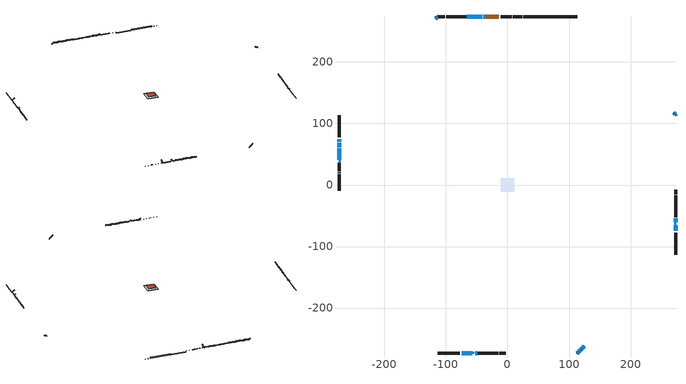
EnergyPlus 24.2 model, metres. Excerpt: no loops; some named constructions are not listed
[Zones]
conditioned space
 floor outside (Floor1 construction): -1.55,-1.55 -1.55,1.55 1.55,1.55 1.55,-1.55 z1.83
 floor outside (Floor2 construction): -3.63,-3.63 -3.63,3.63 3.63,3.63 3.63,-3.63 z1.83
 floor adiabatic (AdiabaticFloorConstruction): -11.15,-11.15 -11.15,11.15 11.15,11.15 11.15,-11.15 z1.83
 floor foundation (Slab1 construction): -7.13,-7.13 -7.13,7.13 7.13,7.13 7.13,-7.13 z-0.61
 floor foundation (Slab1 construction 1): -5.41,-5.41 -5.41,5.41 5.41,5.41 5.41,-5.41 z-1.22
 wall outside (RimJoist1 construction): 24.28,273.94 11.37,273.94 / -113.47,-273.94 -100.55,-273.94 / -273.94,113.47 -273.94,100.55 / 273.94,-113.47 273.94,-100.55 z1.83:2.13
 wall outside (RimJoist2 construction): 10.44,273.94 8.16,273.94 / -99.62,-273.94 -97.34,-273.94 / -273.94,99.62 -273.94,97.34 / 273.94,-99.62 273.94,-97.34 z1.83:2.13
 wall outside (RimJoist3 construction): 7.23,273.94 -11.29,273.94 / -96.41,-273.94 -77.89,-273.94 / -273.94,96.41 -273.94,77.89 / 273.94,-96.41 273.94,-77.89 z1.83:2.13
 wall outside (AdiabaticWallConstruction 1): -14.61,273.94 -16.76,273.94 / -17.69,273.94 -23.78,273.94 / -24.7,273.94 -26.69,273.94 / -27.62,273.94 -35.14,273.94 z1.83:3.86
 wall outside (AdiabaticWallConstruction): -273.94,74.57 -273.94,70 / -36.07,273.94 -39.73,273.94 / 273.94,113.47 273.13,114.28 / 272.47,114.93 271.58,115.82 / -113.47,273.94 -114.28,273.13 / -74.57,-273.94 -69.77,-273.94 / -273.94,69.07 -273.94,67.29 / -273.94,66.36 -273.94,64.07 / -273.94,63.15 -273.94,61.02 / -40.66,273.94 -47.97,273.94 / -68.84,-273.94 -63.96,-273.94 / -273.94,60.1 -273.94,54.38 / -273.94,53.45 -273.94,48.57 / 113.47,-273.94 115.27,-272.14 / -48.9,273.94 -50.18,273.94 / -51.1,273.94 -54.15,273.94 / 273.94,-74.57 273.94,-65.43 / -55.08,273.94 -56.22,273.94 / -57.15,273.94 -59.9,273.94 / 270.93,116.48 270.28,117.13 / -114.93,272.47 -115.47,271.93 / -116.13,271.28 -116.78,270.63 / -63.03,-273.94 -57.55,-273.94 / 115.92,-271.48 117.87,-269.54 / -273.94,47.65 -273.94,46.12 / -273.94,45.19 -273.94,44.05 / -273.94,43.12 -273.94,40.83 / 273.94,-60.84 273.94,-57.41 / 118.52,-268.89 119.33,-268.08 / -60.82,273.94 -66.16,273.94 / -53.58,-273.94 -53.05,-273.94 / 273.94,-56.48 273.94,-53.74 / -52.12,-273.94 -49.07,-273.94 / 119.99,-267.42 121.93,-265.48 / 122.58,-264.82 125.17,-262.24 z1.83:3.05
 wall outside (Wall1 construction): -67.09,273.94 -81.36,273.94 / -48.14,-273.94 -33.87,-273.94 / -273.94,36.25 -273.94,21.98 / 273.94,-52.81 273.94,-38.55 z1.83:4.27
 wall outside (Wall2 construction): -82.28,273.94 -84.61,273.94 / -32.95,-273.94 -30.62,-273.94 / -273.94,21.06 -273.94,18.73 / 273.94,-37.62 273.94,-35.29 z1.83:4.27
 wall outside (Wall3 construction): -85.54,273.94 -90.37,273.94 / -29.69,-273.94 -24.86,-273.94 / -273.94,17.8 -273.94,12.97 / 273.94,-34.36 273.94,-29.53 z1.83:4.27
 wall outside (Wall4 construction): -91.3,273.94 -99.96,273.94 / -23.93,-273.94 -15.27,-273.94 / -273.94,12.04 -273.94,3.38 / 273.94,-28.6 273.94,-19.94 z1.83:4.27
 wall outside (Wall5 construction): -100.89,273.94 -101.24,273.94 / -14.34,-273.94 -13.99,-273.94 / -273.94,2.45 -273.94,2.1 / 273.94,-19.01 273.94,-18.66 z1.83:4.27
 wall outside (Wall6 construction): -102.17,273.94 -103.6,273.94 / -13.06,-273.94 -11.63,-273.94 / -273.94,1.17 -273.94,-0.26 / 273.94,-17.74 273.94,-16.3 z1.83:4.27
 wall outside (Wall7 construction): -104.53,273.94 -112.54,273.94 / -10.7,-273.94 -2.69,-273.94 / -273.94,-1.19 -273.94,-9.2 / 273.94,-15.37 273.94,-7.36 z1.83:4.27
 wall foundation (FoundationWall1 construction): 57.99,273.94,-0.61 57.99,273.94,1.83 101.83,273.94,1.83 101.83,273.94,-0.51 113.47,273.94,-0.51 113.47,273.94,-0.61
 wall foundation (FoundationWall2 construction): 57.07,273.94 25.21,273.94 z-1.22:0.3
 window (WindowConstruction 23): -273.94,74.57 -273.94,70 z1.83:3.05
 window (WindowConstruction 1): -36.07,273.94 -39.73,273.94 z1.83:3.05
 window (WindowConstruction 2): 273.94,113.47 273.13,114.28 z1.83:3.05
 window (WindowConstruction 3): 272.47,114.93 271.58,115.82 z1.83:3.05
 window (WindowConstruction 4): -113.47,273.94 -114.28,273.13 z1.83:3.05
 window (WindowConstruction 5): -74.57,-273.94 -69.77,-273.94 z1.83:3.05
 window (WindowConstruction 6): -273.94,69.07 -273.94,67.29 z1.83:3.05
 window (WindowConstruction 7): -273.94,66.36 -273.94,64.08 z1.83:3.05
 window (WindowConstruction 24): -273.94,63.15 -273.94,61.02 z1.83:3.05
 window (WindowConstruction 8): -40.66,273.94 -47.97,273.94 z1.83:3.05
 window (WindowConstruction 9): -68.84,-273.94 -63.96,-273.94 z1.83:3.05
 window (WindowConstruction 10): -273.94,60.1 -273.94,54.38 z1.83:3.05
 window (WindowConstruction 11): -273.94,53.45 -273.94,48.57 z1.83:3.05
 window (WindowConstruction 25): 113.47,-273.94 115.27,-272.14 z1.83:3.05
 window (WindowConstruction 26): -48.9,273.94 -50.17,273.94 z1.83:3.05
 window (WindowConstruction 27): -51.1,273.94 -54.15,273.94 z1.83:3.05
 window (WindowConstruction 12): 273.94,-74.57 273.94,-65.43 z1.83:3.05
 window (WindowConstruction 13): -55.08,273.94 -56.22,273.94 z1.83:3.05
 window (WindowConstruction 14): -57.15,273.94 -59.9,273.94 z1.83:3.05
 window (WindowConstruction 15): 270.93,116.48 270.28,117.13 z1.83:3.05
 window (WindowConstruction 16): -114.93,272.47 -115.47,271.93 z1.83:3.05
 window (WindowConstruction 17): -116.13,271.28 -116.78,270.63 z1.83:3.05
 window (WindowConstruction 18): -63.03,-273.94 -57.55,-273.94 z1.83:3.05
 window (WindowConstruction 19): 115.93,-271.48 117.87,-269.54 z1.83:3.05
 window (WindowConstruction 20): -273.94,47.65 -273.94,46.12 z1.83:3.05
 window (WindowConstruction 21): -273.94,45.19 -273.94,44.05 z1.83:3.05
 window (WindowConstruction 22): -273.94,43.12 -273.94,40.83 z1.83:3.05
 window (WindowConstruction 32): 273.94,-60.84 273.94,-57.41 z1.83:3.05
 window (WindowConstruction 33): 118.52,-268.88 119.33,-268.08 z1.83:3.05
 window (WindowConstruction): -60.83,273.94 -66.16,273.94 z1.83:3.05
 window (WindowConstruction 34): -53.58,-273.94 -53.05,-273.94 z1.83:3.05
 window (WindowConstruction 28): 273.94,-56.48 273.94,-53.74 z1.83:3.05
 window (WindowConstruction 29): -52.12,-273.94 -49.07,-273.94 z1.83:3.05
 window (WindowConstruction 30): 119.99,-267.42 121.93,-265.48 z1.83:3.05
 window (WindowConstruction 31): 122.58,-264.82 125.17,-262.24 z1.83:3.05
 door (Door): -14.61,273.94 -16.76,273.94 z1.83:3.86
 door (Door 3): -17.69,273.94 -23.77,273.94 z1.83:3.86
 door (Door 1): -24.7,273.94 -26.69,273.94 z1.83:3.86
 door (Door 2): -27.62,273.94 -35.14,273.94 z1.83:3.86
 ceiling adiabatic (AdiabaticFloorConstruction): 11.15,-11.15 11.15,11.15 -11.15,11.15 -11.15,-11.15 z1.83
 roof outside (Roof1 construction): -7.82,7.82 -7.82,-7.82 7.82,-7.82 7.82,7.82 z4.27
 roof outside (Roof2 construction): -13.69,273.94,4.27 -13.69,269.24,7.79 -12.22,269.24,7.79 -12.22,273.94,4.27; -75.5,-273.94,4.27 -75.5,-269.24,7.79 -76.97,-269.24,7.79 -76.97,-273.94,4.27; -273.94,75.5,4.27 -269.24,75.5,7.79 -269.24,76.97,7.79 -273.94,76.97,4.27; 273.94,-75.5,4.27 269.24,-75.5,7.79 269.24,-76.97,7.79 273.94,-76.97,4.27
 roof outside (AdiabaticRoofConstruction): -273.94,37.18,4.27 -271.76,37.18,5.9 -271.76,39.91,5.9 -273.94,39.91,4.27; 273.94,-61.77,4.27 271.76,-61.77,5.9 271.76,-64.5,5.9 273.94,-64.5,4.27; -54.51,-273.94,4.27 -54.51,-272.25,5.54 -56.62,-272.25,5.54 -56.62,-273.94,4.27
 skylight (SkylightConstruction): -273.94,37.18,4.27 -271.76,37.18,5.9 -271.76,39.91,5.9 -273.94,39.91,4.27
 skylight (SkylightConstruction 1): 273.94,-61.77,4.27 271.76,-61.77,5.9 271.76,-64.5,5.9 273.94,-64.5,4.27
 skylight (SkylightConstruction 2): -54.51,-273.94,4.27 -54.51,-272.25,5.54 -56.62,-272.25,5.54 -56.62,-273.94,4.27
[EnergyManagementSystem:Sensor]
Name | Output:Variable or Output:Meter Index Key | Output:Variable or Output:Meter
s_lgt_43 | Wall5:270 | Surface Inside Face Lights Radiation Heat Gain Energy
s_lgt_44 | Wall5:90 | Surface Inside Face Lights Radiation Heat Gain Energy
s_lgt_45 | Wall6:0 | Surface Inside Face Lights Radiation Heat Gain Energy
s_lgt_46 | Wall6:180 | Surface Inside Face Lights Radiation Heat Gain Energy
s_lgt_47 | Wall6:270 | Surface Inside Face Lights Radiation Heat Gain Energy
s_lgt_48 | Wall6:90 | Surface Inside Face Lights Radiation Heat Gain Energy
s_lgt_49 | Wall7:0 | Surface Inside Face Lights Radiation Heat Gain Energy
s_lgt_5 | inferred conditioned floor | Surface Inside Face Lights Radiation Heat Gain Energy
s_lgt_50 | Wall7:180 | Surface Inside Face Lights Radiation Heat Gain Energy
s_lgt_51 | Wall7:270 | Surface Inside Face Lights Radiation Heat Gain Energy
s_lgt_52 | Wall7:90 | Surface Inside Face Lights Radiation Heat Gain Energy
s_lgt_6 | RimJoist1:0 | Surface Inside Face Lights Radiation Heat Gain Energy
s_lgt_7 | RimJoist1:180 | Surface Inside Face Lights Radiation Heat Gain Energy
s_lgt_8 | RimJoist1:270 | Surface Inside Face Lights Radiation Heat Gain Energy
s_lgt_9 | RimJoist1:90 | Surface Inside Face Lights Radiation Heat Gain Energy
s_sol | Floor1 | Surface Inside Face Solar Radiation Heat Gain Energy
s_sol_1 | Floor2 | Surface Inside Face Solar Radiation Heat Gain Energy
s_sol_10 | RimJoist2:0 | Surface Inside Face Solar Radiation Heat Gain Energy
s_sol_11 | RimJoist2:180 | Surface Inside Face Solar Radiation Heat Gain Energy
s_sol_12 | RimJoist2:270 | Surface Inside Face Solar Radiation Heat Gain Energy
s_sol_13 | RimJoist2:90 | Surface Inside Face Solar Radiation Heat Gain Energy
s_sol_14 | RimJoist3:0 | Surface Inside Face Solar Radiation Heat Gain Energy
s_sol_15 | RimJoist3:180 | Surface Inside Face Solar Radiation Heat Gain Energy
s_sol_16 | RimJoist3:270 | Surface Inside Face Solar Radiation Heat Gain Energy
s_sol_17 | RimJoist3:90 | Surface Inside Face Solar Radiation Heat Gain Energy
s_sol_18 | Roof1 | Surface Inside Face Solar Radiation Heat Gain Energy
s_sol_19 | Roof2:0 | Surface Inside Face Solar Radiation Heat Gain Energy
s_sol_2 | FoundationWall1 | Surface Inside Face Solar Radiation Heat Gain Energy
s_sol_20 | Roof2:180 | Surface Inside Face Solar Radiation Heat Gain Energy
s_sol_21 | Roof2:270 | Surface Inside Face Solar Radiation Heat Gain Energy
s_sol_22 | Roof2:90 | Surface Inside Face Solar Radiation Heat Gain Energy
s_sol_23 | Slab1 | Surface Inside Face Solar Radiation Heat Gain Energy
s_sol_24 | Slab1 1 | Surface Inside Face Solar Radiation Heat Gain Energy
s_sol_25 | Wall1:0 | Surface Inside Face Solar Radiation Heat Gain Energy
s_sol_26 | Wall1:180 | Surface Inside Face Solar Radiation Heat Gain Energy
s_sol_27 | Wall1:270 | Surface Inside Face Solar Radiation Heat Gain Energy
s_sol_28 | Wall1:90 | Surface Inside Face Solar Radiation Heat Gain Energy
s_sol_29 | Wall2:0 | Surface Inside Face Solar Radiation Heat Gain Energy
s_sol_3 | FoundationWall2 | Surface Inside Face Solar Radiation Heat Gain Energy
s_sol_30 | Wall2:180 | Surface Inside Face Solar Radiation Heat Gain Energy
s_sol_31 | Wall2:270 | Surface Inside Face Solar Radiation Heat Gain Energy
s_sol_32 | Wall2:90 | Surface Inside Face Solar Radiation Heat Gain Energy
s_sol_33 | Wall3:0 | Surface Inside Face Solar Radiation Heat Gain Energy
s_sol_34 | Wall3:180 | Surface Inside Face Solar Radiation Heat Gain Energy
s_sol_35 | Wall3:270 | Surface Inside Face Solar Radiation Heat Gain Energy
s_sol_36 | Wall3:90 | Surface Inside Face Solar Radiation Heat Gain Energy
s_sol_37 | Wall4:0 | Surface Inside Face Solar Radiation Heat Gain Energy
s_sol_38 | Wall4:180 | Surface Inside Face Solar Radiation Heat Gain Energy
s_sol_39 | Wall4:270 | Surface Inside Face Solar Radiation Heat Gain Energy
s_sol_4 | inferred conditioned ceiling | Surface Inside Face Solar Radiation Heat Gain Energy
s_sol_40 | Wall4:90 | Surface Inside Face Solar Radiation Heat Gain Energy
s_sol_41 | Wall5:0 | Surface Inside Face Solar Radiation Heat Gain Energy
s_sol_42 | Wall5:180 | Surface Inside Face Solar Radiation Heat Gain Energy
s_sol_43 | Wall5:270 | Surface Inside Face Solar Radiation Heat Gain Energy
s_sol_44 | Wall5:90 | Surface Inside Face Solar Radiation Heat Gain Energy
s_sol_45 | Wall6:0 | Surface Inside Face Solar Radiation Heat Gain Energy
s_sol_46 | Wall6:180 | Surface Inside Face Solar Radiation Heat Gain Energy
s_sol_47 | Wall6:270 | Surface Inside Face Solar Radiation Heat Gain Energy
s_sol_48 | Wall6:90 | Surface Inside Face Solar Radiation Heat Gain Energy
s_sol_49 | Wall7:0 | Surface Inside Face Solar Radiation Heat Gain Energy
s_sol_5 | inferred conditioned floor | Surface Inside Face Solar Radiation Heat Gain Energy
s_sol_50 | Wall7:180 | Surface Inside Face Solar Radiation Heat Gain Energy
s_sol_51 | Wall7:270 | Surface Inside Face Solar Radiation Heat Gain Energy
s_sol_52 | Wall7:90 | Surface Inside Face Solar Radiation Heat Gain Energy
s_sol_6 | RimJoist1:0 | Surface Inside Face Solar Radiation Heat Gain Energy
s_sol_7 | RimJoist1:180 | Surface Inside Face Solar Radiation Heat Gain Energy
s_sol_8 | RimJoist1:270 | Surface Inside Face Solar Radiation Heat Gain Energy
s_sol_9 | RimJoist1:90 | Surface Inside Face Solar Radiation Heat Gain Energy
s_surf | Floor1 | Surface Inside Face Net Surface Thermal Radiation Heat Gain Energy
s_surf_1 | Floor2 | Surface Inside Face Net Surface Thermal Radiation Heat Gain Energy
s_surf_10 | RimJoist2:0 | Surface Inside Face Net Surface Thermal Radiation Heat Gain Energy
s_surf_11 | RimJoist2:180 | Surface Inside Face Net Surface Thermal Radiation Heat Gain Energy
s_surf_12 | RimJoist2:270 | Surface Inside Face Net Surface Thermal Radiation Heat Gain Energy
s_surf_13 | RimJoist2:90 | Surface Inside Face Net Surface Thermal Radiation Heat Gain Energy
s_surf_14 | RimJoist3:0 | Surface Inside Face Net Surface Thermal Radiation Heat Gain Energy
s_surf_15 | RimJoist3:180 | Surface Inside Face Net Surface Thermal Radiation Heat Gain Energy
s_surf_16 | RimJoist3:270 | Surface Inside Face Net Surface Thermal Radiation Heat Gain Energy
s_surf_17 | RimJoist3:90 | Surface Inside Face Net Surface Thermal Radiation Heat Gain Energy
s_surf_18 | Roof1 | Surface Inside Face Net Surface Thermal Radiation Heat Gain Energy
s_surf_19 | Roof2:0 | Surface Inside Face Net Surface Thermal Radiation Heat Gain Energy
s_surf_2 | FoundationWall1 | Surface Inside Face Net Surface Thermal Radiation Heat Gain Energy
s_surf_20 | Roof2:180 | Surface Inside Face Net Surface Thermal Radiation Heat Gain Energy
s_surf_21 | Roof2:270 | Surface Inside Face Net Surface Thermal Radiation Heat Gain Energy
s_surf_22 | Roof2:90 | Surface Inside Face Net Surface Thermal Radiation Heat Gain Energy
s_surf_23 | Slab1 | Surface Inside Face Net Surface Thermal Radiation Heat Gain Energy
s_surf_24 | Slab1 1 | Surface Inside Face Net Surface Thermal Radiation Heat Gain Energy
s_surf_25 | Wall1:0 | Surface Inside Face Net Surface Thermal Radiation Heat Gain Energy
s_surf_26 | Wall1:180 | Surface Inside Face Net Surface Thermal Radiation Heat Gain Energy
s_surf_27 | Wall1:270 | Surface Inside Face Net Surface Thermal Radiation Heat Gain Energy
s_surf_28 | Wall1:90 | Surface Inside Face Net Surface Thermal Radiation Heat Gain Energy
s_surf_29 | Wall2:0 | Surface Inside Face Net Surface Thermal Radiation Heat Gain Energy
s_surf_3 | FoundationWall2 | Surface Inside Face Net Surface Thermal Radiation Heat Gain Energy
s_surf_30 | Wall2:180 | Surface Inside Face Net Surface Thermal Radiation Heat Gain Energy
s_surf_31 | Wall2:270 | Surface Inside Face Net Surface Thermal Radiation Heat Gain Energy
s_surf_32 | Wall2:90 | Surface Inside Face Net Surface Thermal Radiation Heat Gain Energy
s_surf_33 | Wall3:0 | Surface Inside Face Net Surface Thermal Radiation Heat Gain Energy
s_surf_34 | Wall3:180 | Surface Inside Face Net Surface Thermal Radiation Heat Gain Energy
s_surf_35 | Wall3:270 | Surface Inside Face Net Surface Thermal Radiation Heat Gain Energy
s_surf_36 | Wall3:90 | Surface Inside Face Net Surface Thermal Radiation Heat Gain Energy
s_surf_37 | Wall4:0 | Surface Inside Face Net Surface Thermal Radiation Heat Gain Energy
s_surf_38 | Wall4:180 | Surface Inside Face Net Surface Thermal Radiation Heat Gain Energy
s_surf_39 | Wall4:270 | Surface Inside Face Net Surface Thermal Radiation Heat Gain Energy
s_surf_4 | inferred conditioned ceiling | Surface Inside Face Net Surface Thermal Radiation Heat Gain Energy
s_surf_40 | Wall4:90 | Surface Inside Face Net Surface Thermal Radiation Heat Gain Energy
s_surf_41 | Wall5:0 | Surface Inside Face Net Surface Thermal Radiation Heat Gain Energy
s_surf_42 | Wall5:180 | Surface Inside Face Net Surface Thermal Radiation Heat Gain Energy
s_surf_43 | Wall5:270 | Surface Inside Face Net Surface Thermal Radiation Heat Gain Energy
s_surf_44 | Wall5:90 | Surface Inside Face Net Surface Thermal Radiation Heat Gain Energy
s_surf_45 | Wall6:0 | Surface Inside Face Net Surface Thermal Radiation Heat Gain Energy
s_surf_46 | Wall6:180 | Surface Inside Face Net Surface Thermal Radiation Heat Gain Energy
s_surf_47 | Wall6:270 | Surface Inside Face Net Surface Thermal Radiation Heat Gain Energy
s_surf_48 | Wall6:90 | Surface Inside Face Net Surface Thermal Radiation Heat Gain Energy
s_surf_49 | Wall7:0 | Surface Inside Face Net Surface Thermal Radiation Heat Gain Energy
s_surf_5 | inferred conditioned floor | Surface Inside Face Net Surface Thermal Radiation Heat Gain Energy
s_surf_50 | Wall7:180 | Surface Inside Face Net Surface Thermal Radiation Heat Gain Energy
s_surf_51 | Wall7:270 | Surface Inside Face Net Surface Thermal Radiation Heat Gain Energy
s_surf_52 | Wall7:90 | Surface Inside Face Net Surface Thermal Radiation Heat Gain Energy
s_surf_6 | RimJoist1:0 | Surface Inside Face Net Surface Thermal Radiation Heat Gain Energy
s_surf_7 | RimJoist1:180 | Surface Inside Face Net Surface Thermal Radiation Heat Gain Energy
s_surf_8 | RimJoist1:270 | Surface Inside Face Net Surface Thermal Radiation Heat Gain Energy
s_surf_9 | RimJoist1:90 | Surface Inside Face Net Surface Thermal Radiation Heat Gain Energy
[EnergyManagementSystem:Actuator]
Name | Actuated Component Unique | Actuated Component Type | Actuated Component Control Type
fridge_schedule_act | fridge schedule | Schedule:Constant | Schedule Value
infil_flow_act | infil flow | Zone Infiltration | Air Exchange Flow Rate
mech_vent_house_fan_cfis_act | mech vent house fan cfis | ElectricEquipment | Electricity Rate
mech_vent_house_fan_latent_load_act | mech vent house fan latent load | OtherEquipment | Power Level
mech_vent_house_fan_sensible_load_act | mech vent house fan sensible load | OtherEquipment | Power Level
natural_vent_flow_act | natural vent flow | Zone Infiltration | Air Exchange Flow Rate
water_heater_ec_adj_act | water heater energy adjustment1 | OtherEquipment | Power Level
whole_house_fan_act | whole house fan | ElectricEquipment | Electricity Rate
whole_house_fan_flow_act | whole house fan flow | Zone Infiltration | Air Exchange Flow Rate
[EnergyManagementSystem:Program]
air_source_heat_pump_supply_fan_disaggregate_program: Set air_source_heat_pump_supply_fan_clg = 0; Set air_source_heat_pump_supply_fan_primary_htg = 0; Set air_source_heat_pump_supply_fan_backup_htg = 0; If air_source_heat_pump_clg_coil_s > 0; Set air_source_heat_pump_supply_fan_clg = air_source_heat_pump_supply_fan_s; ElseIf air_source_heat_pump_htg_coil_s > 0 && (air_source_heat_pump_backup_htg_coil_s > 0); Set air_source_heat_pump_supply_fan_primary_htg = air_source_heat_pump_supply_fan_s * air_source_heat_pump_htg_coil_s / (air_source_heat_pump_htg_coil_s + air_source_heat_pump_backup_htg_coil_s); Set air_source_heat_pump_supply_fan_backup_htg = air_source_heat_pump_supply_fan_s * air_source_heat_pump_backup_htg_coil_s / (air_source_heat_pump_htg_coil_s + air_source_heat_pump_backup_htg_coil_s); ElseIf air_source_heat_pump_htg_coil_s > 0; Set air_source_heat_pump_supply_fan_primary_htg = air_source_heat_pump_supply_fan_s; Else; Set air_source_heat_pump_supply_fan_backup_htg = air_source_heat_pump_supply_fan_s; EndIf
component_loads_program: Set loads_htg_walls = 0; Set loads_htg_rim_joists = 0; Set loads_htg_foundation_walls = 0; Set loads_htg_floors = 0; Set loads_htg_slabs = 0; Set loads_htg_ceilings = 0; Set loads_htg_roofs = 0; Set loads_htg_windows_conduction = 0; Set loads_htg_windows_solar = 0; Set loads_htg_doors = 0; Set loads_htg_skylights_conduction = 0; Set loads_htg_skylights_solar = 0; Set loads_htg_internal_mass = 0; Set loads_htg_intgains = 0; Set loads_htg_lighting = 0; Set loads_htg_infil = 0; Set loads_htg_mechvent = 0; Set loads_htg_natvent = 0; Set loads_htg_whf = 0; Set loads_htg_ducts = 0; Set loads_clg_walls = 0; Set loads_clg_rim_joists = 0; Set loads_clg_foundation_walls = 0; Set loads_clg_floors = 0; Set loads_clg_slabs = 0; Set loads_clg_ceilings = 0; Set loads_clg_roofs = 0; Set loads_clg_windows_conduction = 0; Set loads_clg_windows_solar = 0; Set loads_clg_doors = 0; Set loads_clg_skylights_conduction = 0; Set loads_clg_skylights_solar = 0; Set loads_clg_internal_mass = 0; Set loads_clg_intgains = 0; Set loads_clg_lighting = 0; Set loads_clg_infil = 0; Set loads_clg_mechvent = 0; Set loads_clg_natvent = 0; Set loads_clg_whf = 0; Set loads_clg_ducts = 0; Set hr_walls = 0; Set hr_walls = hr_walls + s_conv_25 + s_ig_25 + s_sol_25 + s_lgt_25 + s_surf_25; Set hr_walls = hr_walls + s_conv_26 + s_ig_26 + s_sol_26 + s_lgt_26 + s_surf_26; Set hr_walls = hr_walls + s_conv_27 + s_ig_27 + s_sol_27 + s_lgt_27 + s_surf_27; Set hr_walls = hr_walls + s_conv_28 + s_ig_28 + s_sol_28 + s_lgt_28 + s_surf_28; Set hr_walls = hr_walls + s_conv_29 + s_ig_29 + s_sol_29 + s_lgt_29 + s_surf_29; Set hr_walls = hr_walls + s_conv_30 + s_ig_30 + s_sol_30 + s_lgt_30 + s_surf_30; Set hr_walls = hr_walls + s_conv_31 + s_ig_31 + s_sol_31 + s_lgt_31 + s_surf_31; Set hr_walls = hr_walls + s_conv_32 + s_ig_32 + s_sol_32 + s_lgt_32 + s_surf_32; Set hr_walls = hr_walls + s_conv_33 + s_ig_33 + s_sol_33 + s_lgt_33 + s_surf_33; Set hr_walls = hr_walls + s_conv_34 + s_ig_34 + s_sol_34 + s_lgt_34 + s_surf_34; Set hr_walls = hr_walls + s_conv_35 + s_ig_35 + s_sol_35 + s_lgt_35 + s_surf_35; Set hr_walls = hr_walls + s_conv_36 + s_ig_36 + s_sol_36 + s_lgt_36 + s_surf_36; Set hr_walls = hr_walls + s_conv_37 + s_ig_37 + s_sol_37 + s_lgt_37 + s_surf_37; Set hr_walls = hr_walls + s_conv_38 + s_ig_38 + s_sol_38 + s_lgt_38 + s_surf_38; Set hr_walls = hr_walls + s_conv_39 + s_ig_39 + s_sol_39 + s_lgt_39 + s_surf_39; Set hr_walls = hr_walls + s_conv_40 + s_ig_40 + s_sol_40 + s_lgt_40 + s_surf_40; Set hr_walls = hr_walls + s_conv_41 + s_ig_41 + s_sol_41 + s_lgt_41 + s_surf_41; Set hr_walls = hr_walls + s_conv_42 + s_ig_42 + s_sol_42 + s_lgt_42 + s_surf_42; Set hr_walls = hr_walls + s_conv_43 + s_ig_43 + s_sol_43 + s_lgt_43 + s_surf_43; Set hr_walls = hr_walls + s_conv_44 + s_ig_44 + s_sol_44 + s_lgt_44 + s_surf_44; Set hr_walls = hr_walls + s_conv_45 + s_ig_45 + s_sol_45 + s_lgt_45 + s_surf_45; Set hr_walls = hr_walls + s_conv_46 + s_ig_46 + s_sol_46 + s_lgt_46 + s_surf_46; Set hr_walls = hr_walls + s_conv_47 + s_ig_47 + s_sol_47 + s_lgt_47 + s_surf_47; Set hr_walls = hr_walls + s_conv_48 + s_ig_48 + s_sol_48 + s_lgt_48 + s_surf_48; Set hr_walls = hr_walls + s_conv_49 + s_ig_49 + s_sol_49 + s_lgt_49 + s_surf_49; Set hr_walls = hr_walls + s_conv_50 + s_ig_50 + s_sol_50 + s_lgt_50 + s_surf_50; Set hr_walls = hr_walls + s_conv_51 + s_ig_51 + s_sol_51 + s_lgt_51 + s_surf_51; Set hr_walls = hr_walls + s_conv_52 + s_ig_52 + s_sol_52 + s_lgt_52 + s_surf_52; Set hr_rim_joists = 0; Set hr_rim_joists = hr_rim_joists + s_conv_6 + s_ig_6 + s_sol_6 + s_lgt_6 + s_surf_6; Set hr_rim_joists = hr_rim_joists + s_conv_7 + s_ig_7 + s_sol_7 + s_lgt_7 + s_surf_7; Set hr_rim_joists = hr_rim_joists + s_conv_8 + s_ig_8 + s_sol_8 + s_lgt_8 + s_surf_8; Set hr_rim_joists = hr_rim_joists + s_conv_9 + s_ig_9 + s_sol_9 + s_lgt_9 + s_surf_9; Set hr_rim_joists = hr_rim_joists + s_conv_10 + s_ig_10 + s_sol_10 + s_lgt_10 + s_surf_10; Set hr_rim_joists = hr_rim_joists + s_conv_11 + s_ig_11 + s_sol_11 + s_lgt_11 + s_surf_11; Set hr_rim_joists = hr_rim_joists + s_conv_12 + s_ig_12 + s_sol_12 + s_lgt_12 + s_surf_12; Set hr_rim_joists = hr_rim_joists + s_conv_13 + s_ig_13 + s_sol_13 + s_lgt_13 + s_surf_13; Set hr_rim_joists = hr_rim_joists + s_conv_14 + s_ig_14 + s_sol_14 + s_lgt_14 + s_surf_14; Set hr_rim_joists = hr_rim_joists + s_conv_15 + s_ig_15 + s_sol_15 + s_lgt_15 + s_surf_15; Set hr_rim_joists = hr_rim_joists + s_conv_16 + s_ig_16 + s_sol_16 + s_lgt_16 + s_surf_16; Set hr_rim_joists = hr_rim_joists + s_conv_17 + s_ig_17 + s_sol_17 + s_lgt_17 + s_surf_17; Set hr_foundation_walls = 0; Set hr_foundation_walls = hr_foundation_walls + s_conv_2 + s_ig_2 + s_sol_2 + s_lgt_2 + s_surf_2; Set hr_foundation_walls = hr_foundation_walls + s_conv_3 + s_ig_3 + s_sol_3 + s_lgt_3 + s_surf_3; Set hr_floors = 0; Set hr_floors = hr_floors + s_conv + s_ig + s_sol + s_lgt + s_surf; Set hr_floors = hr_floors + s_conv_1 + s_ig_1 + s_sol_1 + s_lgt_1 + s_surf_1; Set hr_slabs = 0; Set hr_slabs = hr_slabs + s_conv_23 + s_ig_23 + s_sol_23 + s_lgt_23 + s_surf_23; Set hr_slabs = hr_slabs + s_conv_24 + s_ig_24 + s_sol_24 + s_lgt_24 + s_surf_24; Set hr_ceilings = 0; Set hr_roofs = 0; Set hr_roofs = hr_roofs + s_conv_18 + s_ig_18 + s_sol_18 + s_lgt_18 + s_surf_18; Set hr_roofs = hr_roofs + s_conv_19 + s_ig_19 + s_sol_19 + s_lgt_19 + s_surf_19; Set hr_roofs = hr_roofs + s_conv_20 + s_ig_20 + s_sol_20 + s_lgt_20 + s_surf_20; Set hr_roofs = hr_roofs + s_conv_21 + s_ig_21 + s_sol_21 + s_lgt_21 + s_surf_21; Set hr_roofs = hr_roofs + s_conv_22 + s_ig_22 + s_sol_22 + s_lgt_22 + s_surf_22; Set hr_windows_conduction = 0; Set hr_windows_conduction = hr_windows_conduction + ss_conv_4; Set hr_windows_conduction = hr_windows_conduction + ss_ig_4; Set hr_windows_conduction = hr_windows_conduction + ss_surf_4; Set hr_windows_conduction = hr_windows_conduction + ss_conv_5; Set hr_windows_conduction = hr_windows_conduction + ss_ig_5; Set hr_windows_conduction = hr_windows_conduction + ss_surf_5; Set hr_windows_conduction = hr_windows_conduction + ss_conv_6; Set hr_windows_conduction = hr_windows_conduction + ss_ig_6; Set hr_windows_conduction = hr_windows_conduction + ss_surf_6; Set hr_windows_conduction = hr_windows_conduction + ss_conv_7; Set hr_windows_conduction = hr_windows_conduction + ss_ig_7; Set hr_windows_conduction = hr_windows_conduction + ss_surf_7; Set hr_windows_conduction = hr_windows_conduction + ss_conv_8; Set hr_windows_conduction = hr_windows_conduction + ss_ig_8; Set hr_windows_conduction = hr_windows_conduction + ss_surf_8; Set hr_windows_conduction = hr_windows_conduction + ss_conv_9; Set hr_windows_conduction = hr_windows_conduction + ss_ig_9; Set hr_windows_conduction = hr_windows_conduction + ss_surf_9; Set hr_windows_conduction = hr_windows_conduction + ss_conv_10; Set hr_windows_conduction = hr_windows_conduction + ss_ig_10; Set hr_windows_conduction = hr_windows_conduction + ss_surf_10; Set hr_windows_conduction = hr_windows_conduction + ss_conv_11; Set hr_windows_conduction = hr_windows_conduction + ss_ig_11; Set hr_windows_conduction = hr_windows_conduction + ss_surf_11; Set hr_windows_conduction = hr_windows_conduction + ss_conv_12; Set hr_windows_conduction = hr_windows_conduction + ss_ig_12; Set hr_windows_conduction = hr_windows_conduction + ss_surf_12; Set hr_windows_conduction = hr_windows_conduction + ss_conv_13; Set hr_windows_conduction = hr_windows_conduction + ss_ig_13; Set hr_windows_conduction = hr_windows_conduction + ss_surf_13; Set hr_windows_conduction = hr_windows_conduction + ss_conv_14; Set hr_windows_conduction = hr_windows_conduction + ss_ig_14; Set hr_windows_conduction = hr_windows_conduction + ss_surf_14; Set hr_windows_conduction = hr_windows_conduction + ss_conv_15; Set hr_windows_conduction = hr_windows_conduction + ss_ig_15; Set hr_windows_conduction = hr_windows_conduction + ss_surf_15; Set hr_windows_conduction = hr_windows_conduction + ss_conv_16; Set hr_windows_conduction = hr_windows_conduction + ss_ig_16; Set hr_windows_conduction = hr_windows_conduction + ss_surf_16; Set hr_windows_conduction = hr_windows_conduction + ss_conv_17; Set hr_windows_conduction = hr_windows_conduction + ss_ig_17; Set hr_windows_conduction = hr_windows_conduction + ss_surf_17; Set hr_windows_conduction = hr_windows_conduction + ss_conv_18; Set hr_windows_conduction = hr_windows_conduction + ss_ig_18; Set hr_windows_conduction = hr_windows_conduction + ss_surf_18; Set hr_windows_conduction = hr_windows_conduction + ss_conv_19; Set hr_windows_conduction = hr_windows_conduction + ss_ig_19; Set hr_windows_conduction = hr_windows_conduction + ss_surf_19; Set hr_windows_conduction = hr_windows_conduction + ss_conv_20; Set hr_windows_conduction = hr_windows_conduction + ss_ig_20; Set hr_windows_conduction = hr_windows_conduction + ss_surf_20; Set hr_windows_conduction = hr_windows_conduction + ss_conv_21; Set hr_windows_conduction = hr_windows_conduction + ss_ig_21; Set hr_windows_conduction = hr_windows_conduction + ss_surf_21; Set hr_windows_conduction = hr_windows_conduction + ss_conv_22; Set hr_windows_conduction = hr_windows_conduction + ss_ig_22; Set hr_windows_conduction = hr_windows_conduction + ss_surf_22; Set hr_windows_conduction = hr_windows_conduction + ss_conv_23; Set hr_windows_conduction = hr_windows_conduction + ss_ig_23; Set hr_windows_conduction = hr_windows_conduction + ss_surf_23; Set hr_windows_conduction = hr_windows_conduction + ss_conv_24; Set hr_windows_conduction = hr_windows_conduction + ss_ig_24; Set hr_windows_conduction = hr_windows_conduction + ss_surf_24; Set hr_windows_conduction = hr_windows_conduction + ss_conv_25; Set hr_windows_conduction = hr_windows_conduction + ss_ig_25; Set hr_windows_conduction = hr_windows_conduction + ss_surf_25; Set hr_windows_conduction = hr_windows_conduction + ss_conv_26; Set hr_windows_conduction = hr_windows_conduction + ss_ig_26; Set hr_windows_conduction = hr_windows_conduction + ss_surf_26; Set hr_windows_conduction = hr_windows_conduction + ss_conv_27; Set hr_windows_conduction = hr_windows_conduction + ss_ig_27; Set hr_windows_conduction = hr_windows_conduction + ss_surf_27; Set hr_windows_conduction = hr_windows_conduction + ss_conv_28; Set hr_windows_conduction = hr_windows_conduction + ss_ig_28; Set hr_windows_conduction = hr_windows_conduction + ss_surf_28; Set hr_windows_conduction = hr_windows_conduction + ss_conv_29; Set hr_windows_conduction = hr_windows_conduction + ss_ig_29; Set hr_windows_conduction = hr_windows_conduction + ss_surf_29; Set hr_windows_conduction = hr_windows_conduction + ss_conv_30; Set hr_windows_conduction = hr_windows_conduction + ss_ig_30; Set hr_windows_conduction = hr_windows_conduction + ss_surf_30; Set hr_windows_conduction = hr_windows_conduction + ss_conv_34; Set hr_windows_conduction = hr_windows_conduction + ss_ig_34; Set hr_windows_conduction = hr_windows_conduction + ss_surf_34; Set hr_windows_conduction = hr_windows_conduction + ss_conv_35; Set hr_windows_conduction = hr_windows_conduction + ss_ig_35; Set hr_windows_conduction = hr_windows_conduction + ss_surf_35; Set hr_windows_conduction = hr_windows_conduction + ss_conv_36; Set hr_windows_conduction = hr_windows_conduction + ss_ig_36; Set hr_windows_conduction = hr_windows_conduction + ss_surf_36; Set hr_windows_conduction = hr_windows_conduction + ss_conv_37; Set hr_windows_conduction = hr_windows_conduction + ss_ig_37; Set hr_windows_conduction = hr_windows_conduction + ss_surf_37; Set hr_windows_conduction = hr_windows_conduction + ss_conv_38; Set hr_windows_conduction = hr_windows_conduction + ss_ig_38; Set hr_windows_conduction = hr_windows_conduction + ss_surf_38; Set hr_windows_conduction = hr_windows_conduction + ss_conv_39; Set hr_windows_conduction = hr_windows_conduction + ss_ig_39; Set hr_windows_conduction = hr_windows_conduction + ss_surf_39; Set hr_windows_conduction = hr_windows_conduction + ss_conv_40; Set hr_windows_conduction = hr_windows_conduction + ss_ig_40; Set hr_windows_conduction = hr_windows_conduction + ss_surf_40; Set hr_windows_conduction = hr_windows_conduction + ss_conv_41; Set hr_windows_conduction = hr_windows_conduction + ss_ig_41; Set hr_windows_conduction = hr_windows_conduction + ss_surf_41; Set hr_windows_solar = 0; Set hr_windows_solar = hr_windows_solar - ss_trans_in * ZoneTimestep * 3600 + ss_back_out * ZoneTimestep * 3600 + ss_trans_out * ZoneTimestep * 3600; Set hr_windows_solar = hr_windows_solar - ss_trans_in_1 * ZoneTimestep * 3600 + ss_back_out_1 * ZoneTimestep * 3600 + ss_trans_out_1 * ZoneTimestep * 3600; Set hr_windows_solar = hr_windows_solar - ss_trans_in_2 * ZoneTimestep * 3600 + ss_back_out_2 * ZoneTimestep * 3600 + ss_trans_out_2 * ZoneTimestep * 3600; Set hr_windows_solar = hr_windows_solar - ss_trans_in_3 * ZoneTimestep * 3600 + ss_back_out_3 * ZoneTimestep * 3600 + ss_trans_out_3 * ZoneTimestep * 3600; Set hr_windows_solar = hr_windows_solar - ss_trans_in_4 * ZoneTimestep * 3600 + ss_back_out_4 * ZoneTimestep * 3600 + ss_trans_out_4 * ZoneTimestep * 3600; Set hr_windows_solar = hr_windows_solar - ss_trans_in_5 * ZoneTimestep * 3600 + ss_back_out_5 * ZoneTimestep * 3600 + ss_trans_out_5 * ZoneTimestep * 3600; Set hr_windows_solar = hr_windows_solar - ss_trans_in_6 * ZoneTimestep * 3600 + ss_back_out_6 * ZoneTimestep * 3600 + ss_trans_out_6 * ZoneTimestep * 3600; Set hr_windows_solar = hr_windows_solar - ss_trans_in_7 * ZoneTimestep * 3600 + ss_back_out_7 * ZoneTimestep * 3600 + ss_trans_out_7 * ZoneTimestep * 3600; Set hr_windows_solar = hr_windows_solar - ss_trans_in_8 * ZoneTimestep * 3600 + ss_back_out_8 * ZoneTimestep * 3600 + ss_trans_out_8 * ZoneTimestep * 3600; Set hr_windows_solar = hr_windows_solar - ss_trans_in_9 * ZoneTimestep * 3600 + ss_back_out_9 * ZoneTimestep * 3600 + ss_trans_out_9 * ZoneTimestep * 3600; Set hr_windows_solar = hr_windows_solar - ss_trans_in_10 * ZoneTimestep * 3600 + ss_back_out_10 * ZoneTimestep * 3600 + ss_trans_out_10 * ZoneTimestep * 3600; Set hr_windows_solar = hr_windows_solar - ss_trans_in_11 * ZoneTimestep * 3600 + ss_back_out_11 * ZoneTimestep * 3600 + ss_trans_out_11 * ZoneTimestep * 3600; Set hr_windows_solar = hr_windows_solar - ss_trans_in_12 * ZoneTimestep * 3600 + ss_back_out_12 * ZoneTimestep * 3600 + ss_trans_out_12 * ZoneTimestep * 3600; Set hr_windows_solar = hr_windows_solar - ss_trans_in_13 * ZoneTimestep * 3600 + ss_back_out_13 * ZoneTimestep * 3600 + ss_trans_out_13 * ZoneTimestep * 3600; Set hr_windows_solar = hr_windows_solar - ss_trans_in_14 * ZoneTimestep * 3600 + ss_back_out_14 * ZoneTimestep * 3600 + ss_trans_out_14 * ZoneTimestep * 3600; Set hr_windows_solar = hr_windows_solar - ss_trans_in_15 * ZoneTimestep * 3600 + ss_back_out_15 * ZoneTimestep * 3600 + ss_trans_out_15 * ZoneTimestep * 3600; Set hr_windows_solar = hr_windows_solar - ss_trans_in_16 * ZoneTimestep * 3600 + ss_back_out_16 * ZoneTimestep * 3600 + ss_trans_out_16 * ZoneTimestep * 3600; Set hr_windows_solar = hr_windows_solar - ss_trans_in_17 * ZoneTimestep * 3600 + ss_back_out_17 * ZoneTimestep * 3600 + ss_trans_out_17 * ZoneTimestep * 3600; Set hr_windows_solar = hr_windows_solar - ss_trans_in_18 * ZoneTimestep * 3600 + ss_back_out_18 * ZoneTimestep * 3600 + ss_trans_out_18 * ZoneTimestep * 3600; Set hr_windows_solar = hr_windows_solar - ss_trans_in_19 * ZoneTimestep * 3600 + ss_back_out_19 * ZoneTimestep * 3600 + ss_trans_out_19 * ZoneTimestep * 3600; Set hr_windows_solar = hr_windows_solar - ss_trans_in_20 * ZoneTimestep * 3600 + ss_back_out_20 * ZoneTimestep * 3600 + ss_trans_out_20 * ZoneTimestep * 3600; Set hr_windows_solar = hr_windows_solar - ss_trans_in_21 * ZoneTimestep * 3600 + ss_back_out_21 * ZoneTimestep * 3600 + ss_trans_out_21 * ZoneTimestep * 3600; Set hr_windows_solar = hr_windows_solar - ss_trans_in_22 * ZoneTimestep * 3600 + ss_back_out_22 * ZoneTimestep * 3600 + ss_trans_out_22 * ZoneTimestep * 3600; Set hr_windows_solar = hr_windows_solar - ss_trans_in_23 * ZoneTimestep * 3600 + ss_back_out_23 * ZoneTimestep * 3600 + ss_trans_out_23 * ZoneTimestep * 3600; Set hr_windows_solar = hr_windows_solar - ss_trans_in_24 * ZoneTimestep * 3600 + ss_back_out_24 * ZoneTimestep * 3600 + ss_trans_out_24 * ZoneTimestep * 3600; Set hr_windows_solar = hr_windows_solar - ss_trans_in_25 * ZoneTimestep * 3600 + ss_back_out_25 * ZoneTimestep * 3600 + ss_trans_out_25 * ZoneTimestep * 3600; Set hr_windows_solar = hr_windows_solar - ss_trans_in_26 * ZoneTimestep * 3600 + ss_back_out_26 * ZoneTimestep * 3600 + ss_trans_out_26 * ZoneTimestep * 3600; Set hr_windows_solar = hr_windows_solar - ss_trans_in_30 * ZoneTimestep * 3600 + ss_back_out_30 * ZoneTimestep * 3600 + ss_trans_out_30 * ZoneTimestep * 3600; Set hr_windows_solar = hr_windows_solar - ss_trans_in_31 * ZoneTimestep * 3600 + ss_back_out_31 * ZoneTimestep * 3600 + ss_trans_out_31 * ZoneTimestep * 3600; Set hr_windows_solar = hr_windows_solar - ss_trans_in_32 * ZoneTimestep * 3600 + ss_back_out_32 * ZoneTimestep * 3600 + ss_trans_out_32 * ZoneTimestep * 3600; Set hr_windows_solar = hr_windows_solar - ss_trans_in_33 * ZoneTimestep * 3600 + ss_back_out_33 * ZoneTimestep * 3600 + ss_trans_out_33 * ZoneTimestep * 3600; Set hr_windows_solar = hr_windows_solar - ss_trans_in_34 * ZoneTimestep * 3600 + ss_back_out_34 * ZoneTimestep * 3600 + ss_trans_out_34 * ZoneTimestep * 3600; Set hr_windows_solar = hr_windows_solar - ss_trans_in_35 * ZoneTimestep * 3600 + ss_back_out_35 * ZoneTimestep * 3600 + ss_trans_out_35 * ZoneTimestep * 3600; Set hr_windows_solar = hr_windows_solar - ss_trans_in_36 * ZoneTimestep * 3600 + ss_back_out_36 * ZoneTimestep * 3600 + ss_trans_out_36 * ZoneTimestep * 3600; Set hr_windows_solar = hr_windows_solar - ss_trans_in_37 * ZoneTimestep * 3600 + ss_back_out_37 * ZoneTimestep * 3600 + ss_trans_out_37 * ZoneTimestep * 3600; Set hr_doors = 0; Set hr_doors = hr_doors + ss_sol; Set hr_doors = hr_doors + ss_lgt; Set hr_doors = hr_doors + ss_conv; Set hr_doors = hr_doors + ss_ig; Set hr_doors = hr_doors + ss_surf; Set hr_doors = hr_doors + ss_sol_1; Set hr_doors = hr_doors + ss_lgt_1; Set hr_doors = hr_doors + ss_conv_1; Set hr_doors = hr_doors + ss_ig_1; Set hr_doors = hr_doors + ss_surf_1; Set hr_doors = hr_doors + ss_sol_2; Set hr_doors = hr_doors + ss_lgt_2; Set hr_doors = hr_doors + ss_conv_2; Set hr_doors = hr_doors + ss_ig_2; Set hr_doors = hr_doors + ss_surf_2; Set hr_doors = hr_doors + ss_sol_3; Set hr_doors = hr_doors + ss_lgt_3; Set hr_doors = hr_doors + ss_conv_3; Set hr_doors = hr_doors + ss_ig_3; Set hr_doors = hr_doors + ss_surf_3; Set hr_skylights_conduction = 0; Set hr_skylights_conduction = hr_skylights_conduction + ss_conv_31; Set hr_skylights_conduction = hr_skylights_conduction + ss_ig_31; Set hr_skylights_conduction = hr_skylights_conduction + ss_surf_31; Set hr_skylights_conduction = hr_skylights_conduction + ss_conv_32; Set hr_skylights_conduction = hr_skylights_conduction + ss_ig_32; Set hr_skylights_conduction = hr_skylights_conduction + ss_surf_32; Set hr_skylights_conduction = hr_skylights_conduction + ss_conv_33; Set hr_skylights_conduction = hr_skylights_conduction + ss_ig_33; Set hr_skylights_conduction = hr_skylights_conduction + ss_surf_33; Set hr_skylights_solar = 0; Set hr_skylights_solar = hr_skylights_solar - ss_trans_in_27 * ZoneTimestep * 3600 + ss_back_out_27 * ZoneTimestep * 3600 + ss_trans_out_27 * ZoneTimestep * 3600; Set hr_skylights_solar = hr_skylights_solar - ss_trans_in_28 * ZoneTimestep * 3600 + ss_back_out_28 * ZoneTimestep * 3600 + ss_trans_out_28 * ZoneTimestep * 3600; Set hr_skylights_solar = hr_skylights_solar - ss_trans_in_29 * ZoneTimestep * 3600 + ss_back_out_29 * ZoneTimestep * 3600 + ss_trans_out_29 * ZoneTimestep * 3600; Set hr_internal_mass = 0; Set hr_internal_mass = hr_internal_mass + s_conv_4 + s_ig_4 + s_sol_4 + s_lgt_4 + s_surf_4; Set hr_internal_mass = hr_internal_mass + s_conv_5 + s_ig_5 + s_sol_5 + s_lgt_5 + s_surf_5; Set hr_internal_mass = hr_internal_mass + im_conv + im_ig + im_sol + im_lgt + im_surf; Set hr_internal_mass = hr_internal_mass + im_conv_1 + im_ig_1 + im_sol_1 + im_lgt_1 + im_surf_1; Set hr_intgains = 0; Set hr_intgains = hr_intgains - ig_ee_conv - ig_ee_rad - ig_ee_conv_1 - ig_ee_rad_1 - ig_ee_conv_2 - ig_ee_rad_2 - ig_ee_conv_3 - ig_ee_rad_3 - ig_ee_conv_4 - ig_ee_rad_4 - ig_ee_conv_5 - ig_ee_rad_5 - ig_ee_conv_6 - ig_ee_rad_6 - ig_oe_conv - ig_oe_rad - ig_oe_conv_1 - ig_oe_rad_1 - ig_oe_conv_2 - ig_oe_rad_2 - ig_oe_conv_3 - ig_oe_rad_3 - ig_oe_conv_4 - ig_oe_rad_4 - ig_ppl_conv - ig_ppl_rad; Set hr_lighting = 0; Set hr_lighting = hr_lighting - ig_lgt_conv - ig_lgt_rad - ig_lgt_vis; Set hr_infil = 0; Set hr_infil = hr_infil - airflow_gain + airflow_loss; Set hr_natvent = 0; Set hr_natvent = hr_natvent - airflow_gain_1 + airflow_loss_1; Set hr_whf = 0; Set hr_whf = hr_whf - airflow_gain_2 + airflow_loss_2; Set hr_mechvent = 0; Set hr_mechvent = hr_mechvent - mv_conv - mv_rad - mv_conv_1 - mv_rad_1 - mv_conv_2 - mv_rad_2 - mv_conv_3 - mv_rad_3 - mv_conv_4 - mv_rad_4 - mv_conv_5 - mv_rad_5 - mv_conv_6 - mv_rad_6; Set hr_ducts = 0; Set hr_intgains = hr_intgains + dhw_loss * (0.96*(1-dhw_rtf) + 1.0*dhw_rtf); Set htg_mode = 0; Set clg_mode = 0; If (htg_load_cond > 0); Set htg_mode = 1.0; ElseIf (clg_load_cond > 0); Set clg_mode = 1.0; Else; Set htg_season = 0; Set clg_season = 0; If ((DayOfYear >= 1) && (DayOfYear <= 365)); Set clg_season = 1; EndIf; If ((DayOfYear >= 1) && (DayOfYear <= 365)); Set htg_season = 1; EndIf; If ((airflow_gain_1 <> 0) || (airflow_loss_1 <> 0)) && (clg_season == 1); Set clg_mode = 1.0; ElseIf ((airflow_gain_2 <> 0) || (airflow_loss_2 <> 0)) && (clg_season == 1); Set clg_mode = 1.0; Else; Set Tmid_setpoint = (htg_sp_s_1 + clg_sp_s_1) / 2; If (tin_s_1 > Tmid_setpoint) && (clg_season == 1); Set clg_mode = 1.0; ElseIf (tin_s_1 < Tmid_setpoint) && (htg_season == 1); Set htg_mode = 1.0; EndIf; EndIf; EndIf; Set loads_htg_walls = loads_htg_walls + (hr_walls * htg_mode * 1); Set loads_htg_rim_joists = loads_htg_rim_joists + (hr_rim_joists * htg_mode * 1); Set loads_htg_foundation_walls = loads_htg_foundation_walls + (hr_foundation_walls * htg_mode * 1); Set loads_htg_floors = loads_htg_floors + (hr_floors * htg_mode * 1); Set loads_htg_slabs = loads_htg_slabs + (hr_slabs * htg_mode * 1); Set loads_htg_ceilings = loads_htg_ceilings + (hr_ceilings * htg_mode * 1); Set loads_htg_roofs = loads_htg_roofs + (hr_roofs * htg_mode * 1); Set loads_htg_windows_conduction = loads_htg_windows_conduction + (hr_windows_conduction * htg_mode * 1); Set loads_htg_windows_solar = loads_htg_windows_solar + (hr_windows_solar * htg_mode * 1); Set loads_htg_doors = loads_htg_doors + (hr_doors * htg_mode * 1); Set loads_htg_skylights_conduction = loads_htg_skylights_conduction + (hr_skylights_conduction * htg_mode * 1); Set loads_htg_skylights_solar = loads_htg_skylights_solar + (hr_skylights_solar * htg_mode * 1); Set loads_htg_internal_mass = loads_htg_internal_mass + (hr_internal_mass * htg_mode * 1); Set loads_htg_intgains = loads_htg_intgains + (hr_intgains * htg_mode * 1); Set loads_htg_lighting = loads_htg_lighting + (hr_lighting * htg_mode * 1); Set loads_htg_infil = loads_htg_infil + (hr_infil * htg_mode * 1); Set loads_htg_mechvent = loads_htg_mechvent + (hr_mechvent * htg_mode * 1); Set loads_htg_natvent = loads_htg_natvent + (hr_natvent * htg_mode * 1); Set loads_htg_whf = loads_htg_whf + (hr_whf * htg_mode * 1); Set loads_htg_ducts = loads_htg_ducts + (hr_ducts * htg_mode * 1); Set loads_clg_walls = loads_clg_walls + (-hr_walls * clg_mode * 1); Set loads_clg_rim_joists = loads_clg_rim_joists + (-hr_rim_joists * clg_mode * 1); Set loads_clg_foundation_walls = loads_clg_foundation_walls + (-hr_foundation_walls * clg_mode * 1); Set loads_clg_floors = loads_clg_floors + (-hr_floors * clg_mode * 1); Set loads_clg_slabs = loads_clg_slabs + (-hr_slabs * clg_mode * 1); Set loads_clg_ceilings = loads_clg_ceilings + (-hr_ceilings * clg_mode * 1); Set loads_clg_roofs = loads_clg_roofs + (-hr_roofs * clg_mode * 1); Set loads_clg_windows_conduction = loads_clg_windows_conduction + (-hr_windows_conduction * clg_mode * 1); Set loads_clg_windows_solar = loads_clg_windows_solar + (-hr_windows_solar * clg_mode * 1); Set loads_clg_doors = loads_clg_doors + (-hr_doors * clg_mode * 1); Set loads_clg_skylights_conduction = loads_clg_skylights_conduction + (-hr_skylights_conduction * clg_mode * 1); Set loads_clg_skylights_solar = loads_clg_skylights_solar + (-hr_skylights_solar * clg_mode * 1); Set loads_clg_internal_mass = loads_clg_internal_mass + (-hr_internal_mass * clg_mode * 1); Set loads_clg_intgains = loads_clg_intgains + (-hr_intgains * clg_mode * 1); Set loads_clg_lighting = loads_clg_lighting + (-hr_lighting * clg_mode * 1); Set loads_clg_infil = loads_clg_infil + (-hr_infil * clg_mode * 1); Set loads_clg_mechvent = loads_clg_mechvent + (-hr_mechvent * clg_mode * 1); Set loads_clg_natvent = loads_clg_natvent + (-hr_natvent * clg_mode * 1); Set loads_clg_whf = loads_clg_whf + (-hr_whf * clg_mode * 1); Set loads_clg_ducts = loads_clg_ducts + (-hr_ducts * clg_mode * 1)
fridge_schedule_program: Set Tin = fridge_tin_s*(9.0/5.0)+32.0; Set fridge_schedule_act = 0; If (Hour == 0); Set fridge_schedule_act = (-0.487+0.019*Tin); ElseIf (Hour == 1); Set fridge_schedule_act = (-0.34+0.016*Tin); ElseIf (Hour == 2); Set fridge_schedule_act = (-0.37+0.017*Tin); ElseIf (Hour == 3); Set fridge_schedule_act = (-0.361+0.016*Tin); ElseIf (Hour == 4); Set fridge_schedule_act = (-0.515+0.018*Tin); ElseIf (Hour == 5); Set fridge_schedule_act = (-0.684+0.021*Tin); ElseIf (Hour == 6); Set fridge_schedule_act = (-0.471+0.019*Tin); ElseIf (Hour == 7); Set fridge_schedule_act = (-0.159+0.015*Tin); ElseIf (Hour == 8); Set fridge_schedule_act = (-0.079+0.015*Tin); ElseIf (Hour == 9); Set fridge_schedule_act = (-0.417+0.019*Tin); ElseIf (Hour == 10); Set fridge_schedule_act = (-0.411+0.018*Tin); ElseIf (Hour == 11); Set fridge_schedule_act = (-0.386+0.018*Tin); ElseIf (Hour == 12); Set fridge_schedule_act = (-0.24+0.016*Tin); ElseIf (Hour == 13); Set fridge_schedule_act = (-0.314+0.017*Tin); ElseIf (Hour == 14); Set fridge_schedule_act = (-0.16+0.015*Tin); ElseIf (Hour == 15); Set fridge_schedule_act = (-0.121+0.015*Tin); ElseIf (Hour == 16); Set fridge_schedule_act = (-0.469+0.02*Tin); ElseIf (Hour == 17); Set fridge_schedule_act = (-0.412+0.02*Tin); ElseIf (Hour == 18); Set fridge_schedule_act = (-0.091+0.017*Tin); ElseIf (Hour == 19); Set fridge_schedule_act = (0.077+0.014*Tin); ElseIf (Hour == 20); Set fridge_schedule_act = (-0.118+0.016*Tin); ElseIf (Hour == 21); Set fridge_schedule_act = (-0.247+0.017*Tin); ElseIf (Hour == 22); Set fridge_schedule_act = (-0.445+0.019*Tin); ElseIf (Hour == 23); Set fridge_schedule_act = (-0.544+0.02*Tin); EndIf
infil_program: Set p_m = 0.14; Set p_s = 0.22; Set s_m = 270; Set s_s = 370; Set z_m = 9.99744; Set z_s = 4.385867224200396; Set f_t = (((s_m/z_m)^p_m)*((z_s/s_s)^p_s)); Set Tdiff = tin_s-tout_s; Set dT = @Abs Tdiff; Set c = 0.3221; Set Cs = 0.0971; Set Cw = 0.1507; Set n = 0.65; Set sft = (f_t*0.54); Set temp1 = ((c*Cw)*((sft*site_vw_s)^(2*n)))^2; Set Qinf = (((c*Cs*(dT^n))^2)+temp1)^0.5; Set Qinf = (@Max Qinf 0); Set mech_vent_house_fan_sensible_load_act = 0.0; Set mech_vent_house_fan_latent_load_act = 0.0; Set OASupInPb = out_pb_s; Set OASupInTemp = tout_s; Set OASupInW = out_wt_s; Set OASupRho = (@RhoAirFnPbTdbW OASupInPb OASupInTemp OASupInW); Set OASupCp = (@CpAirFnW OASupInW); Set OASupInEnth = (@HFnTdbW OASupInTemp OASupInW); Set ZoneTemp = tin_s; Set ZoneW = win_s; Set ZoneCp = (@CpAirFnW ZoneW); Set ZoneAirEnth = (@HFnTdbW ZoneTemp ZoneW); Set mech_vent_house_fan_cfis_act = 0.0; Set QWHV_cfis_sup = 0.0; Set QWHV_cfis_suppl_sup = 0.0; Set QWHV_cfis_suppl_exh = 0.0; Set Qrange = 0; Set Qrange = Qrange + 0.075 * mech_vent_range_fan_0_sch_s; Set Qbath = 0; Set Qbath = Qbath + 0.033 * mech_vent_bath_fan_0_sch_s; Set Qbath = Qbath + 0.033 * mech_vent_bath_fan_1_sch_s; Set Qdryer = 0; Set Qdryer = Qdryer + 0.00308 * clothes_dryer_exhaust_0_sch_s; Set QWHV_sup = 0.0; Set QWHV_exh = 0.0; Set Qsupply = QWHV_sup + QWHV_cfis_sup + QWHV_cfis_suppl_sup; Set Qexhaust = Qrange + Qbath + Qdryer + QWHV_exh + QWHV_cfis_suppl_exh; Set Qfan = (@Max Qexhaust Qsupply); Set Qducts = 0; If Qducts < 0; Set Qsupply = Qsupply - Qducts; Else; Set Qexhaust = Qexhaust + Qducts; EndIf; Set Qfan_with_ducts = (@Max Qexhaust Qsupply); Set Qimb = (@Abs (Qsupply - Qexhaust)); If Qinf + Qimb > 0; Set Qtot = Qfan_with_ducts + (Qinf^2) / (Qinf + Qimb); Else; Set Qtot = Qfan_with_ducts; EndIf; Set Qinf_adj = Qtot - Qfan; Set infil_flow_act = Qinf_adj; Set infil_program_Qinf = Qinf_adj; Set infil_program_Qfan = Qfan; Set Qload = Qfan; Set Effectiveness_Sens = 0.0; Set Effectiveness_Lat = 0.0; Set Fan_MFR = Qload * OASupRho; Set ZoneInEnth = OASupInEnth; Set ZoneInTemp = OASupInTemp; Set FanTotalToCond = Fan_MFR * (ZoneInEnth - ZoneAirEnth); Set FanSensToCond = Fan_MFR * ZoneCp * (ZoneInTemp - ZoneTemp); Set FanLatToCond = FanTotalToCond - FanSensToCond; Set mech_vent_house_fan_sensible_load_act = mech_vent_house_fan_sensible_load_act + FanSensToCond; Set mech_vent_house_fan_latent_load_act = mech_vent_house_fan_latent_load_act + FanLatToCond
natural_vent_program: Set Tin = tin_s; Set Tout = tout_s; Set Wout = out_wt_s; Set Pbar = out_pb_s; Set Phiout = (@RhFnTdbWPb Tout Wout Pbar); Set MaxHR = 0.0115; Set Tnvsp = (htg_sp_s + clg_sp_s) / 2; Set NVavail = natural_vent_s; Set ClgSsnAvail = cool_season; Set Qnv = 0; Set Qwhf = 0; Set whole_house_fan_act = 0; If ((Wout < MaxHR) && (Tin > Tout) && (Tin > Tnvsp) && (ClgSsnAvail > 0)); Set WHF_Flow = 0; Set Adj = (Tin-Tnvsp)/(Tin-Tout); Set Adj = (@Min Adj 1); Set Adj = (@Max Adj 0); If (WHF_Flow > 0); Set Qwhf = WHF_Flow*Adj; Set WHF_W = 0; Set whole_house_fan_act = WHF_W*Adj; ElseIf (NVavail > 0); Set NVArea = 0.0; Set Cs = 0.00016131458436600016; Set Cw = 2.973260369266176e-05; Set Tdiff = Tin-Tout; Set dT = (@Abs Tdiff); Set Vwind = site_vw_s; Set SGNV = NVArea*Adj*((((Cs*dT)+(Cw*(Vwind^2)))^0.5)/1000); Set MaxNV = 12.495558955154692; Set Qnv = (@Min SGNV MaxNV); EndIf; EndIf; Set natural_vent_flow_act = Qnv; Set whole_house_fan_flow_act = Qwhf; Set natural_vent_program_Qnv = Qnv; Set natural_vent_program_Qwhf = Qwhf
total_airflows_program: Set total_infil_flow_rate = 0; Set total_mechvent_flow_rate = 0; Set total_natvent_flow_rate = 0; Set total_whf_flow_rate = 0; Set total_infil_flow_rate = total_infil_flow_rate + (infil_program_Qinf * 1); Set total_mechvent_flow_rate = total_mechvent_flow_rate + (infil_program_Qfan * 1); Set total_natvent_flow_rate = total_natvent_flow_rate + (natural_vent_program_Qnv * 1); Set total_whf_flow_rate = total_whf_flow_rate + (natural_vent_program_Qwhf * 1)
total_loads_program: Set loads_htg_tot = 0; Set loads_clg_tot = 0; If htg_load_cond > 0; Set loads_htg_tot = loads_htg_tot + (htg_load_cond - clg_load_cond) * 1.0; EndIf; Set loads_htg_tot = (@Max loads_htg_tot 0); If clg_load_cond > 0; Set loads_clg_tot = loads_clg_tot + (clg_load_cond - htg_load_cond) * 1.0; EndIf; Set loads_clg_tot = (@Max loads_clg_tot 0)
unit_heater_supply_fan_1_disaggregate_program: Set unit_heater_supply_fan_1_primary_htg = 0; If unit_heater_htg_coil_1_s > 0; Set unit_heater_supply_fan_1_primary_htg = unit_heater_supply_fan_1_s; EndIf
unit_heater_supply_fan_2_disaggregate_program: Set unit_heater_supply_fan_2_primary_htg = 0; If unit_heater_htg_coil_2_s > 0; Set unit_heater_supply_fan_2_primary_htg = unit_heater_supply_fan_2_s; EndIf
unit_heater_supply_fan_3_disaggregate_program: Set unit_heater_supply_fan_3_primary_htg = 0; If unit_heater_htg_coil_3_s > 0; Set unit_heater_supply_fan_3_primary_htg = unit_heater_supply_fan_3_s; EndIf
unit_heater_supply_fan_4_disaggregate_program: Set unit_heater_supply_fan_4_primary_htg = 0; If unit_heater_htg_coil_4_s > 0; Set unit_heater_supply_fan_4_primary_htg = unit_heater_supply_fan_4_s; EndIf
unit_heater_supply_fan_disaggregate_program: Set unit_heater_supply_fan_primary_htg = 0; If unit_heater_htg_coil_s > 0; Set unit_heater_supply_fan_primary_htg = unit_heater_supply_fan_s; EndIf
unmet_hours_program: Set htg_unmet_hours = 0; Set clg_unmet_hours = 0; Set unit_htg_unmet_hours = 0; If ((DayOfYear >= 1) && (DayOfYear <= 365)); Set unit_htg_unmet_hours = unit_htg_unmet_hours + conditioned_space_htg_unmet_s; If unit_htg_unmet_hours > htg_unmet_hours; Set htg_unmet_hours = unit_htg_unmet_hours; EndIf; EndIf; Set unit_clg_unmet_hours = 0; If ((DayOfYear >= 1) && (DayOfYear <= 365)); Set unit_clg_unmet_hours = unit_clg_unmet_hours + conditioned_space_clg_unmet_s; If unit_clg_unmet_hours > clg_unmet_hours; Set clg_unmet_hours = unit_clg_unmet_hours; EndIf; EndIf
water_heater_EC_adj: If WarmupFlag == 0; Set dhw_e_cons = water_heater_energy + water_heater_on_cycle_parasitic + water_heater_off_cycle_parasitic; Set water_heater_ec_adj_act = 0.0 * dhw_e_cons / 1; EndIf
[EnergyManagementSystem:ProgramCallingManager]
air_source_heat_pump_supply_fan_disaggregate_program_calling_manager: EndOfSystemTimestepBeforeHVACReporting; air_source_heat_pump_supply_fan_disaggregate_program
component_loads_program_calling_manager: EndOfZoneTimestepAfterZoneReporting; component_loads_program
fridge_schedule_program_calling_manager: BeginZoneTimestepAfterInitHeatBalance; fridge_schedule_program
infil_program_calling_manager: BeginZoneTimestepAfterInitHeatBalance; infil_program
natural_vent_program_calling_manager: BeginZoneTimestepAfterInitHeatBalance; natural_vent_program
total_airflows_program_calling_manager: EndOfZoneTimestepAfterZoneReporting; total_airflows_program
total_loads_program_calling_manager: EndOfZoneTimestepAfterZoneReporting; total_loads_program
unit_heater_supply_fan_1_disaggregate_program_calling_manager: EndOfSystemTimestepBeforeHVACReporting; unit_heater_supply_fan_1_disaggregate_program
unit_heater_supply_fan_2_disaggregate_program_calling_manager: EndOfSystemTimestepBeforeHVACReporting; unit_heater_supply_fan_2_disaggregate_program
unit_heater_supply_fan_3_disaggregate_program_calling_manager: EndOfSystemTimestepBeforeHVACReporting; unit_heater_supply_fan_3_disaggregate_program
unit_heater_supply_fan_4_disaggregate_program_calling_manager: EndOfSystemTimestepBeforeHVACReporting; unit_heater_supply_fan_4_disaggregate_program
unit_heater_supply_fan_disaggregate_program_calling_manager: EndOfSystemTimestepBeforeHVACReporting; unit_heater_supply_fan_disaggregate_program
unmet_hours_program_calling_manager: EndOfZoneTimestepBeforeZoneReporting; unmet_hours_program
water_heater_EC_adj_ProgramManager: EndOfSystemTimestepBeforeHVACReporting; water_heater_EC_adj
[EnergyManagementSystem:OutputVariable]
air source heat pump supply fan disaggregate clg: EMS Variable=air_source_heat_pump_supply_fan_clg; Type of Data in Variable=Summed; Update Frequency=SystemTimestep; EMS Program or Subroutine=air_source_heat_pump_supply_fan_disaggregate_program; Units=J
